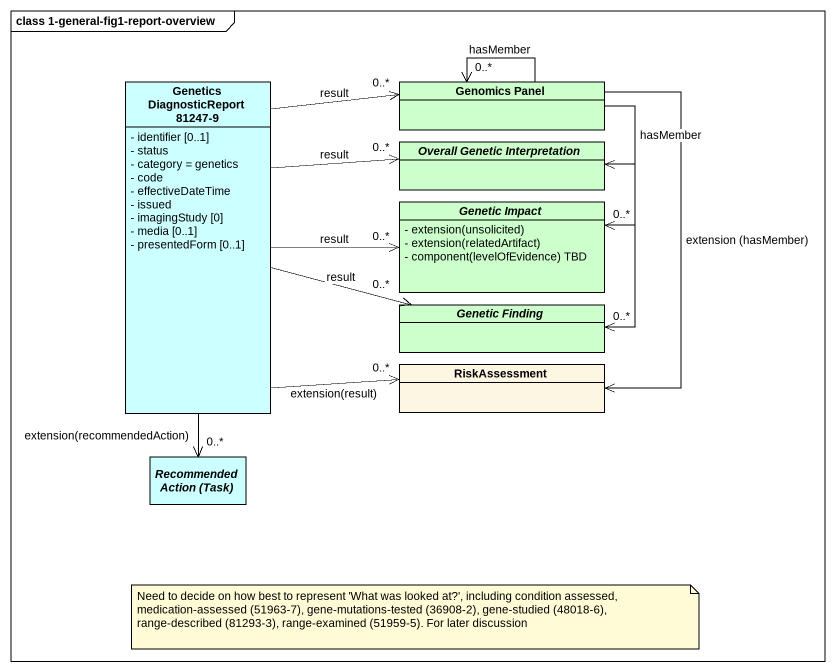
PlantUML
@startuml
mainframe class 1-general-fig1-report-overview
hide circle
hide empty members
skinparam classAttributeIconSize 0
class "Genetics DiagnosticReport 81247-9" as Genetics_DiagnosticReport #CCFFFF {
  - identifier [0..1]
  - status
  - category = genetics
  - code
  - effectiveDateTime
  - issued
  - imagingStudy [0]
  - media [0..1]
  - presentedForm [0..1]
}
class "Genomics Panel" as Genomics_Panel #CCFFCC
abstract class "Overall Genetic Interpretation" as Overall_Genetic #CCFFCC
abstract class "Genetic Impact" as Genetic_Impact #CCFFCC {
  {field} - extension(unsolicited)
  {field} - extension(relatedArtifact)
  {field} - component(levelOfEvidence) TBD
}
abstract class "Genetic Finding" as Genetic_Finding #CCFFCC
class RiskAssessment
abstract class "Recommended Action (Task)" as Recommended_Action_Task #CCFFFF
Genetics_DiagnosticReport -right-> "0..*" Genomics_Panel : result
Genetics_DiagnosticReport -right-> "0..*" Overall_Genetic : result
Genetics_DiagnosticReport -right-> "0..*" Genetic_Impact : result
Genetics_DiagnosticReport -right-> "0..*" Genetic_Finding : result
Genetics_DiagnosticReport -right-> "0..*" RiskAssessment : extension(result)
Genetics_DiagnosticReport --> "0..*" Recommended_Action_Task : extension(recommendedAction)
Genomics_Panel --> "0..*" Genomics_Panel : hasMember
Genomics_Panel --> Overall_Genetic : hasMember
Genomics_Panel --> "0..*" Genetic_Impact
Genomics_Panel --> "0..*" Genetic_Finding
Genomics_Panel --> RiskAssessment : extension (hasMember)
note as N1
  Need to decide on how best to represent 'What was looked at?', including condition assessed, medication-assessed (51963-7), gene-mutations-tested (36908-2), gene-studied (48018-6), range-described (81293-3), range-examined (51959-5). For later discussion
end note
@enduml
